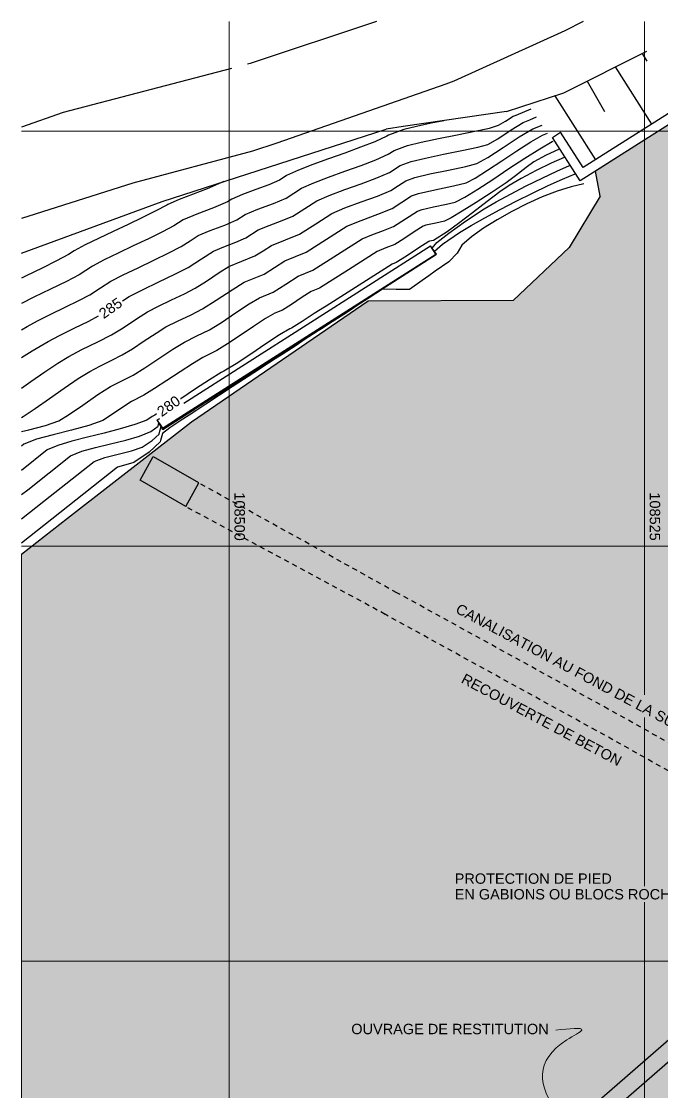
# Model space of a CAD drawing. Extents: x -427 to 62994, y 410 to 109394.
# Drawn here: x -242.4 to -203.8, y 508 to 572.4 of the extents above; entities that cross this region are included whole.
import ezdxf
from ezdxf.enums import TextEntityAlignment as Align

# ---------------------------------------------------------------- set-up
doc = ezdxf.new("R2010")
doc.units = 0
doc.header["$MEASUREMENT"] = 0
doc.linetypes.add('DOT', pattern=[0.55, 0.3, -0.25])
for name, color, linetype in [('Bâti', 7, 'Continuous'), ('colore lago', 131, 'Continuous'), ('coordinate', 2, 'Continuous'), ('curve livello 1m', 2, 'Continuous'), ('curve livello 5m', 7, 'Continuous'), ('Limite fiume', 6, 'Continuous'), ('LIN018CO', 6, 'Continuous'), ('LIN035CO', 1, 'Continuous'), ('pendenze', 2, 'Continuous'), ('Strade', 7, 'Continuous'), ('TalusHautBas', 7, 'Continuous'), ('TEXT035', 1, 'Continuous')]:
    doc.layers.add(name, color=color, linetype=linetype)
doc.layers.add('Colori bordi', color=5, linetype='Continuous', plot=False)
doc.layers.add('LINCOLO-ROSSO-025', color=10, linetype='Continuous', lineweight=25)
doc.styles.add('ARIAL', font='arial.ttf')

msp = doc.modelspace()

# ---------------------------------------------------------------- hatches: boundary and pattern name
at = {"layer": 'colore lago', "ltscale": 2.5}
h = msp.add_hatch(color=256, dxfattribs=at)
h.dxf.hatch_style = 1
h.paths.add_polyline_path([(-193.521, 572.436), (-194.485, 571.838), (-202.12, 567.019), (-207.794, 563.422), (-207.53, 561.906), (-209.377, 558.824), (-212.757, 555.614), (-221.485, 555.575), (-232.115, 548.291), (-239.589, 542.496), (-242.36, 540.315), (-242.36, 471.49), (-240.351, 473.518), (-240.577, 475.661), (-238.873, 477.233), (-234.614, 476.971), (-222.22, 485.97), (-210.417, 494.54), (-211.103, 497.421), (-204.7, 505.319), (-201.573, 506.065), (-185.58, 519.426), (-185.48, 519.302), (-185.23, 519.516), (-179.72, 524.241), (-174.191, 529.5), (-164.952, 538.589), (-158.505, 544.848), (-150.867, 552.226), (-143.809, 558.855), (-133.477, 568.064), (-129.43, 571.209), (-127.708, 572.436)])
h.paths.add_polyline_path([(-223.838, 484.795), (-224.926, 484.006), (-223.974, 493.163), (-189.325, 523.343), (-179.485, 524.465), (-180.809, 523.307), (-188.903, 522.385), (-223.02, 492.667)], flags=17)
at = {"layer": 'LINCOLO-ROSSO-025'}
h = msp.add_hatch(color=256, dxfattribs=at)
h.dxf.hatch_style = 1
h.paths.add_polyline_path([(-223.838, 484.795), (-224.926, 484.006), (-223.974, 493.163), (-189.325, 523.343), (-179.485, 524.465), (-180.809, 523.307), (-188.903, 522.385), (-223.02, 492.667)])

# ---------------------------------------------------------------- linework, layer by layer
at = {"layer": 'Bâti', "linetype": 'Continuous'}
for p, q in [((-202.431, 567.509), (-208.545, 563.633)), ((-202.12, 567.019), (-208.722, 562.834)), ((-210.394, 565.449), (-209.906, 565.761)), ((-208.722, 562.834), (-210.394, 565.449)), ((-208.545, 563.633), (-209.906, 565.761)), ((-233.859, 547.921), (-217.408, 558.414)), ((-233.837, 547.855), (-217.379, 558.41)), ((-232.591, 549.441), (-217.731, 558.92)), ((-217.408, 558.414), (-217.731, 558.92)), ((-217.379, 558.41), (-217.731, 558.92)), ((-234.182, 548.427), (-234.033, 548.522)), ((-233.859, 547.921), (-234.182, 548.427)), ((-233.837, 547.855), (-234.182, 548.427)), ((-235.212, 544.79), (-234.434, 546.215)), ((-231.686, 544.633), (-234.401, 546.197)), ((-232.464, 543.208), (-235.212, 544.79)), ((-232.464, 543.208), (-231.686, 544.633))]:
    msp.add_line(p, q, dxfattribs=at)
at = {"layer": 'Bâti', "linetype": 'DOT'}
for p, q in [((-219.753, 538.013), (-231.686, 544.633)), ((-220.463, 536.713), (-232.464, 543.208)), ((-207.039, 531.011), (-219.753, 538.013)), ((-207.754, 529.714), (-220.468, 536.716)), ((-196.437, 525.084), (-207.039, 531.011)), ((-197.16, 523.791), (-207.762, 529.718))]:
    msp.add_line(p, q, dxfattribs=at)
at = {"layer": 'Colori bordi', "linetype": 'Continuous', "lineweight": 0, "flags": 128}
msp.add_lwpolyline([(-127.708, 572.436), (-193.521, 572.436), (-194.485, 571.838), (-202.12, 567.019), (-207.794, 563.422), (-207.53, 561.906), (-209.377, 558.824), (-212.757, 555.614), (-221.485, 555.575), (-232.115, 548.291), (-239.589, 542.496), (-242.36, 540.315), (-242.36, 471.49)], dxfattribs=at)
at = {"layer": 'coordinate', "linetype": 'Continuous', "lineweight": 0}
for p, q in [((-229.86, 572.436), (-229.86, 501.51)), ((-204.86, 572.436), (-204.86, 531.856)), ((-44.86, 565.823), (-242.36, 565.823)), ((-44.86, 540.823), (-242.36, 540.823)), ((-204.86, 530.507), (-204.86, 520.336)), ((-204.86, 519.366), (-204.86, 428.936)), ((-44.86, 515.823), (-242.36, 515.823))]:
    msp.add_line(p, q, dxfattribs=at)
at = {"layer": 'curve livello 1m', "flags": 128}
for points in [[(-242.36, 553.856), (-242.014, 554.063), (-242.014, 554.063), (-241.383, 554.401), (-240.581, 554.796), (-239.717, 555.212), (-238.899, 555.615), (-238.234, 555.967), (-238.234, 555.967), (-237.598, 556.376), (-236.97, 556.779), (-236.97, 556.779), (-236.236, 557.163), (-235.337, 557.598), (-234.383, 558.049), (-233.484, 558.484), (-232.749, 558.869), (-232.749, 558.869), (-232.206, 559.219), (-231.71, 559.536), (-231.71, 559.536), (-230.988, 559.844), (-230.123, 560.169), (-229.401, 560.477), (-229.401, 560.477), (-228.9, 560.798), (-228.123, 561.124), (-227.192, 561.467), (-226.414, 561.794), (-226.414, 561.794), (-225.953, 562.089), (-225.493, 562.384), (-224.761, 562.713), (-223.866, 563.056), (-222.89, 563.406), (-221.915, 563.756), (-221.02, 564.099), (-220.287, 564.428), (-220.287, 564.428), (-219.913, 564.667), (-219.111, 564.957), (-218.286, 565.163), (-217.249, 565.382), (-216.133, 565.604), (-215.07, 565.818), (-214.192, 566.012), (-213.631, 566.177), (-213.631, 566.177), (-213.217, 566.432), (-212.749, 566.727), (-212.749, 566.727), (-212.58, 566.797), (-211.683, 567.169)], [(-216.937, 566.451), (-217.696, 566.309), (-218.583, 566.111), (-219.331, 565.918), (-220.26, 565.582), (-220.366, 565.514), (-221.081, 565.189), (-221.944, 564.85), (-222.895, 564.504), (-223.875, 564.155), (-224.826, 563.809), (-225.688, 563.471), (-226.403, 563.145), (-226.609, 563.013), (-226.815, 562.881), (-227.461, 562.6), (-228.257, 562.303), (-229.053, 562.007), (-229.698, 561.726), (-229.951, 561.564), (-230.789, 561.206), (-231.792, 560.83), (-232.629, 560.473), (-233.178, 560.12), (-233.872, 559.753), (-234.712, 559.342), (-235.627, 558.908), (-236.541, 558.474), (-237.382, 558.063), (-238.075, 557.696), (-238.884, 557.176), (-239.655, 556.767), (-240.605, 556.301), (-241.607, 555.817), (-242.36, 555.446)], [(-242.36, 550.346), (-241.801, 550.735), (-240.943, 551.326), (-240.159, 551.848), (-239.503, 552.256), (-239.503, 552.256), (-238.719, 552.661), (-237.75, 553.13), (-236.935, 553.549), (-236.935, 553.549), (-236.243, 553.985), (-235.442, 554.517), (-234.761, 554.945), (-234.761, 554.945), (-234.117, 555.278), (-233.326, 555.655), (-232.536, 556.033), (-231.891, 556.366), (-231.891, 556.366), (-231.225, 556.787), (-230.458, 557.299), (-229.871, 557.662), (-229.871, 557.662), (-229.086, 557.982), (-228.3, 558.303), (-228.3, 558.303), (-227.801, 558.623), (-227.304, 558.942), (-227.304, 558.942), (-226.458, 559.281), (-225.612, 559.62), (-225.612, 559.62), (-224.643, 560.241), (-223.675, 560.862), (-222.881, 561.202), (-221.902, 561.558), (-220.922, 561.914), (-220.127, 562.254), (-220.127, 562.254), (-219.668, 562.55), (-219.218, 562.837), (-219.218, 562.837), (-218.672, 563.034), (-217.768, 563.249), (-216.642, 563.476), (-215.597, 563.689), (-214.937, 563.866), (-214.937, 563.866), (-214.281, 564.234), (-213.361, 564.836), (-212.388, 565.477), (-211.575, 565.961), (-211.575, 565.961), (-211.019, 566.192)], [(-242.36, 548.583), (-242.262, 548.64), (-241.535, 549.125), (-240.677, 549.72), (-239.781, 550.344), (-238.939, 550.916), (-238.247, 551.352), (-238.247, 551.352), (-237.648, 551.662), (-236.908, 552.02), (-236.285, 552.34), (-236.285, 552.34), (-235.681, 552.715), (-234.963, 553.19), (-234.25, 553.661), (-233.657, 554.028), (-233.657, 554.028), (-232.969, 554.377), (-232.15, 554.766), (-231.462, 555.114), (-231.462, 555.114), (-230.634, 555.638), (-229.681, 556.274), (-228.952, 556.726), (-228.952, 556.726), (-228.351, 556.971), (-227.75, 557.216), (-227.75, 557.216), (-227.126, 557.616), (-226.506, 558.014), (-226.506, 558.014), (-225.858, 558.273), (-225.21, 558.533), (-225.21, 558.533), (-223.987, 559.317), (-222.766, 560.101), (-221.916, 560.451), (-220.898, 560.817), (-220.048, 561.167), (-220.048, 561.167), (-219.453, 561.55), (-218.871, 561.922), (-218.871, 561.922), (-218.452, 562.073), (-217.479, 562.295), (-216.341, 562.523), (-215.589, 562.711), (-215.589, 562.711), (-215.046, 562.997), (-214.298, 563.466), (-213.432, 564.038), (-212.535, 564.633), (-211.692, 565.173), (-210.988, 565.578), (-210.988, 565.578), (-210.687, 565.704)], [(-242.36, 547.722), (-241.914, 547.837), (-240.914, 548.094), (-240.112, 548.372), (-240.112, 548.372), (-239.53, 548.728), (-238.671, 549.321), (-237.752, 549.957), (-236.991, 550.448), (-236.991, 550.448), (-236.323, 550.786), (-235.635, 551.131), (-235.635, 551.131), (-234.926, 551.571), (-234.085, 552.128), (-233.248, 552.681), (-232.552, 553.111), (-232.552, 553.111), (-231.793, 553.487), (-231.034, 553.863), (-231.034, 553.863), (-230.321, 554.306), (-229.466, 554.875), (-228.645, 555.419), (-228.033, 555.789), (-228.033, 555.789), (-227.2, 556.129), (-226.452, 556.609), (-225.708, 557.086), (-225.708, 557.086), (-224.809, 557.446), (-223.332, 558.394), (-221.856, 559.34), (-221.266, 559.583), (-220.559, 559.837), (-219.968, 560.081), (-219.968, 560.081), (-219.238, 560.55), (-218.523, 561.007), (-218.523, 561.007), (-218.232, 561.112), (-217.556, 561.267), (-216.765, 561.425), (-216.242, 561.555), (-216.242, 561.555), (-215.669, 561.85), (-214.894, 562.326), (-213.986, 562.919), (-213.014, 563.566), (-212.047, 564.203), (-211.153, 564.768), (-210.402, 565.196), (-210.402, 565.196), (-210.355, 565.215)], [(-210.023, 564.726), (-210.78, 564.372), (-211.513, 563.969), (-211.983, 563.626), (-212.627, 563.128), (-213.187, 562.711), (-214.084, 562.109), (-214.993, 561.521), (-215.823, 561.003), (-216.487, 560.611), (-216.895, 560.4), (-217.405, 560.283), (-218.013, 560.151), (-218.176, 560.092), (-218.71, 559.765), (-219.338, 559.335), (-219.889, 558.994), (-220.418, 558.786), (-220.947, 558.579), (-222.676, 557.47), (-224.408, 556.359), (-224.909, 556.158), (-225.46, 555.818), (-226.095, 555.385), (-226.649, 555.042), (-227.114, 554.852), (-227.657, 554.53), (-228.383, 554.055), (-229.186, 553.517), (-229.961, 553.006), (-230.605, 552.612), (-231.448, 552.194), (-232.068, 551.815), (-232.813, 551.328), (-233.601, 550.803), (-234.352, 550.311), (-234.986, 549.922), (-235.735, 549.544), (-236.322, 549.159), (-236.992, 548.693), (-237.461, 548.397), (-238.298, 548.092), (-239.344, 547.81), (-240.448, 547.537), (-241.456, 547.26), (-242.218, 546.966), (-242.36, 546.854)], [(-242.36, 543.925), (-241.98, 544.222), (-239.396, 546.269), (-238.727, 546.54), (-237.897, 546.775), (-236.988, 546.994), (-236.078, 547.212), (-235.246, 547.448), (-234.571, 547.72), (-234.571, 547.72), (-234.136, 548.06), (-234.081, 548.258), (-234.014, 548.154), (-233.948, 548.05), (-233.853, 547.901), (-233.551, 548.095), (-232.825, 548.558), (-232.674, 548.655), (-232.31, 548.887), (-232.16, 548.983), (-231.796, 549.215), (-231.199, 549.598), (-229.74, 550.529), (-229.148, 550.909), (-227.683, 551.843), (-227.536, 551.938), (-227.169, 552.172), (-226.801, 552.406), (-226.655, 552.5), (-225.918, 552.97), (-225.627, 553.157), (-224.889, 553.628), (-224.598, 553.814), (-224.414, 553.932), (-224.341, 553.978), (-224.156, 554.096), (-224.084, 554.143), (-223.714, 554.379), (-223.57, 554.471), (-222.829, 554.944), (-222.542, 555.128), (-222.171, 555.365), (-222.028, 555.457), (-221.842, 555.575), (-221.771, 555.621), (-221.678, 555.68), (-221.642, 555.703), (-221.549, 555.762), (-221.513, 555.785), (-220.77, 556.259), (-220.485, 556.442), (-219.74, 556.917), (-219.457, 557.099), (-219.084, 557.337), (-218.943, 557.427), (-218.569, 557.665), (-218.429, 557.756), (-217.681, 558.233), (-217.4, 558.413), (-217.635, 558.781), (-217.343, 559.111), (-216.626, 559.686), (-215.63, 560.398), (-214.503, 561.135), (-214.503, 561.135), (-213.789, 561.557), (-212.922, 562.033), (-211.974, 562.526), (-211.016, 563.001), (-210.121, 563.421), (-209.358, 563.749)], [(-242.36, 542.466), (-241.012, 543.523), (-237.985, 545.92), (-237.342, 546.156), (-236.536, 546.356), (-235.729, 546.557), (-235.081, 546.793), (-235.081, 546.793), (-234.492, 547.181), (-234.076, 547.579), (-234.076, 547.579), (-234.004, 547.838), (-233.947, 548.038), (-233.844, 547.876), (-233.146, 548.324), (-232.816, 548.535), (-232.467, 548.758), (-232.302, 548.864), (-231.954, 549.087), (-231.787, 549.193), (-230.402, 550.082), (-229.73, 550.51), (-228.353, 551.394), (-227.673, 551.827), (-227.33, 552.048), (-227.159, 552.156), (-226.989, 552.265), (-226.645, 552.486), (-226.302, 552.704), (-225.617, 553.144), (-225.272, 553.364), (-224.588, 553.802), (-224.502, 553.858), (-224.331, 553.967), (-224.244, 554.022), (-224.074, 554.132), (-223.9, 554.242), (-223.56, 554.461), (-223.211, 554.683), (-222.531, 555.119), (-222.356, 555.231), (-222.017, 555.448), (-221.929, 555.504), (-221.76, 555.613), (-221.716, 555.641), (-221.631, 555.695), (-221.587, 555.723), (-221.503, 555.778), (-221.151, 556.002), (-220.474, 556.436), (-220.12, 556.662), (-219.446, 557.094), (-219.268, 557.208), (-218.932, 557.424), (-218.753, 557.537), (-218.417, 557.753), (-218.06, 557.981), (-217.389, 558.411), (-217.502, 558.588), (-217.017, 559.022), (-215.998, 559.718), (-215.998, 559.718), (-215.295, 560.138), (-214.462, 560.606), (-213.54, 561.102), (-212.57, 561.604), (-211.593, 562.091), (-210.649, 562.544), (-209.78, 562.941), (-209.026, 563.261)], [(-230.17, 562.785), (-230.496, 562.654), (-230.502, 562.651), (-231.184, 562.35), (-232.025, 562.03), (-232.866, 561.71), (-233.548, 561.409), (-233.607, 561.371), (-234.271, 561.017), (-235.067, 560.623), (-235.943, 560.205), (-236.844, 559.779), (-237.719, 559.361), (-238.515, 558.967), (-239.179, 558.613), (-239.534, 558.385), (-240.247, 558.003), (-241.118, 557.57), (-242.064, 557.113), (-242.36, 556.97)], [(-208.498, 562.645), (-209.258, 562.473), (-210.104, 562.206), (-211.004, 561.859), (-211.928, 561.447), (-212.847, 560.986), (-213.73, 560.49), (-214.546, 559.975), (-215.265, 559.457), (-215.857, 558.95), (-216.122, 558.475), (-216.638, 557.961), (-217.444, 557.386), (-217.84, 557.103), (-218.232, 556.824), (-219, 556.275), (-219.803, 556.287), (-220.618, 556.302), (-221.492, 555.74), (-221.6, 555.67), (-221.708, 555.601), (-221.923, 555.463), (-222.35, 555.188), (-222.788, 554.888), (-223.652, 554.332), (-224.079, 554.057), (-224.29, 553.921), (-224.501, 553.785), (-225.335, 553.248), (-225.829, 552.91), (-226.668, 552.369), (-227.082, 552.102), (-227.493, 551.837), (-228.02, 551.476), (-229.667, 550.413), (-231.258, 549.385), (-231.855, 548.977), (-232.254, 548.719), (-232.649, 548.463), (-233.431, 547.958), (-233.873, 547.609), (-233.991, 547.188), (-234.016, 547.098), (-234.668, 546.475), (-235.592, 545.867), (-236.084, 545.719), (-236.574, 545.571), (-240.044, 542.824), (-242.36, 541.008)]]:
    msp.add_lwpolyline(points, dxfattribs=at)
at = {"layer": 'curve livello 5m', "flags": 128}
for points in [[(-236.267, 555.61), (-235.866, 555.862), (-235.07, 556.273), (-234.093, 556.739), (-233.117, 557.206), (-232.32, 557.617), (-231.521, 558.133), (-230.791, 558.599), (-230.184, 558.858), (-229.457, 559.131), (-228.851, 559.39), (-228.102, 559.87), (-227.449, 560.144), (-226.666, 560.432), (-226.013, 560.707), (-225.298, 561.165), (-224.584, 561.623), (-223.826, 561.956), (-222.892, 562.305), (-221.9, 562.659), (-220.965, 563.008), (-220.207, 563.341), (-219.566, 563.752), (-218.891, 563.996), (-218.034, 564.205), (-216.952, 564.428), (-215.839, 564.649), (-214.885, 564.852), (-214.284, 565.022), (-213.688, 565.37), (-212.875, 565.908), (-212.162, 566.344), (-211.757, 566.512), (-211.351, 566.681)], [(-209.691, 564.238), (-210.463, 563.897), (-211.377, 563.449), (-212.277, 562.975), (-213.008, 562.552), (-213.008, 562.552), (-213.557, 562.166), (-214.328, 561.578), (-215.197, 560.903), (-216.041, 560.256), (-216.734, 559.751), (-216.734, 559.751), (-217.548, 559.244), (-217.793, 559.19), (-217.829, 559.177), (-218.446, 558.799), (-219.172, 558.301), (-219.809, 557.907), (-219.809, 557.907), (-220.038, 557.818), (-222.021, 556.546), (-224.006, 555.272), (-224.111, 555.23), (-224.74, 554.841), (-225.465, 554.347), (-226.099, 553.955), (-226.099, 553.955), (-226.195, 553.916), (-226.814, 553.548), (-227.642, 553.006), (-228.557, 552.393), (-229.442, 551.81), (-230.176, 551.36), (-230.176, 551.36), (-230.343, 551.277), (-231.044, 550.849), (-231.884, 550.299), (-232.773, 549.707), (-232.777, 549.705)], [(-242.36, 552.183), (-241.716, 552.586), (-240.758, 553.159), (-240.07, 553.522), (-239.193, 553.949), (-238.306, 554.381), (-237.716, 554.689)], [(-234.219, 548.785), (-234.336, 548.713), (-234.336, 548.713), (-234.48, 548.641), (-234.81, 548.421), (-235.529, 548.143), (-236.409, 547.882), (-237.383, 547.631), (-238.379, 547.386), (-239.328, 547.139), (-240.161, 546.885), (-240.807, 546.617), (-240.807, 546.617), (-242.36, 545.388)]]:
    msp.add_lwpolyline(points, dxfattribs=at)
at = {"layer": 'Limite fiume', "linetype": 'Continuous'}
for p, q in [((-207.53, 561.906), (-207.794, 563.422)), ((-207.53, 561.906), (-209.377, 558.824)), ((-209.377, 558.824), (-212.757, 555.614)), ((-221.485, 555.575), (-232.115, 548.291)), ((-212.757, 555.614), (-221.485, 555.575)), ((-232.115, 548.291), (-239.589, 542.496)), ((-239.589, 542.496), (-242.36, 540.315))]:
    msp.add_line(p, q, dxfattribs=at)
at = {"layer": 'LIN018CO', "lineweight": 0}
for points in [[(-201.737, 519.789), (-200.179, 519.789), (-201.078, 519.19), (-194.745, 511.003)], [(-210.185, 511.672), (-208.626, 511.672), (-209.526, 511.073), (-204.145, 501.481)]]:
    msp.add_spline(points, degree=3, dxfattribs=at)
at = {"layer": 'LIN035CO', "flags": 128}
msp.add_lwpolyline([(-223.838, 484.795), (-224.926, 484.006), (-223.974, 493.163), (-189.325, 523.343), (-179.485, 524.465), (-180.809, 523.307), (-188.903, 522.385), (-223.02, 492.667)], close=True, dxfattribs=at)
at = {"layer": 'pendenze', "linetype": 'Continuous'}
for p, q in [((-204.985, 570.508), (-204.704, 570.048)), ((-206.614, 569.69), (-204.428, 566.242)), ((-208.298, 568.843), (-207.253, 567.009)), ((-210.243, 567.96), (-207.799, 564.105))]:
    msp.add_line(p, q, dxfattribs=at)
at = {"layer": 'Strade', "linetype": 'Continuous', "flags": 128}
for points in [[(-208.548, 572.436), (-209.647, 571.873), (-216.33, 568.836), (-216.808, 568.648), (-226.992, 565.109), (-228.457, 564.621), (-235.662, 562.695), (-242.36, 560.558)], [(-220.987, 572.436), (-228.59, 569.9), (-228.747, 569.859)], [(-229.704, 569.609), (-239.849, 566.958), (-242.36, 566.07)]]:
    msp.add_lwpolyline(points, dxfattribs=at)
at = {"layer": 'TalusHautBas', "linetype": 'Continuous'}
for p, q in [((-209.7, 568.139), (-204.704, 570.649)), ((-213.166, 567), (-209.7, 568.139)), ((-213.166, 567), (-219.371, 566.097)), ((-219.371, 566.097), (-220.397, 565.944)), ((-233.885, 561.584), (-220.397, 565.944)), ((-242.36, 558.478), (-233.885, 561.584))]:
    msp.add_line(p, q, dxfattribs=at)

# ---------------------------------------------------------------- texts
at = {"layer": 'coordinate', "color": 1, "style": 'ARIAL'}
for s, rotation, p in [('285', 35.18347, (-236.222, 555.33)), ('280', 35.18347, (-232.725, 549.428)), ('108500', 270, (-229.534, 541.148)), ('108525', 270, (-204.534, 541.148))]:
    msp.add_text(s, height=0.625, rotation=rotation, dxfattribs=at).set_placement(p, align=Align.RIGHT)
for s, p in [('PROTECTION DE PIED', (-216.278, 520.481)), ('EN GABIONS OU BLOCS ROCHER', (-216.278, 519.538)), ('OUVRAGE DE RESTITUTION', (-222.503, 511.421))]:
    msp.add_text(s, height=0.625, dxfattribs=at).set_placement(p)
at = {"layer": 'TEXT035', "linetype": 'Continuous', "lineweight": 0, "style": 'ARIAL'}
for s, p in [('CANALISATION AU FOND DE LA SÛRE', (-216.276, 536.843)), ('RECOUVERTE DE BETON', (-215.94, 532.624))]:
    msp.add_text(s, height=0.625, rotation=331.88492, dxfattribs=at).set_placement(p)

doc.saveas('drawing.dxf')
